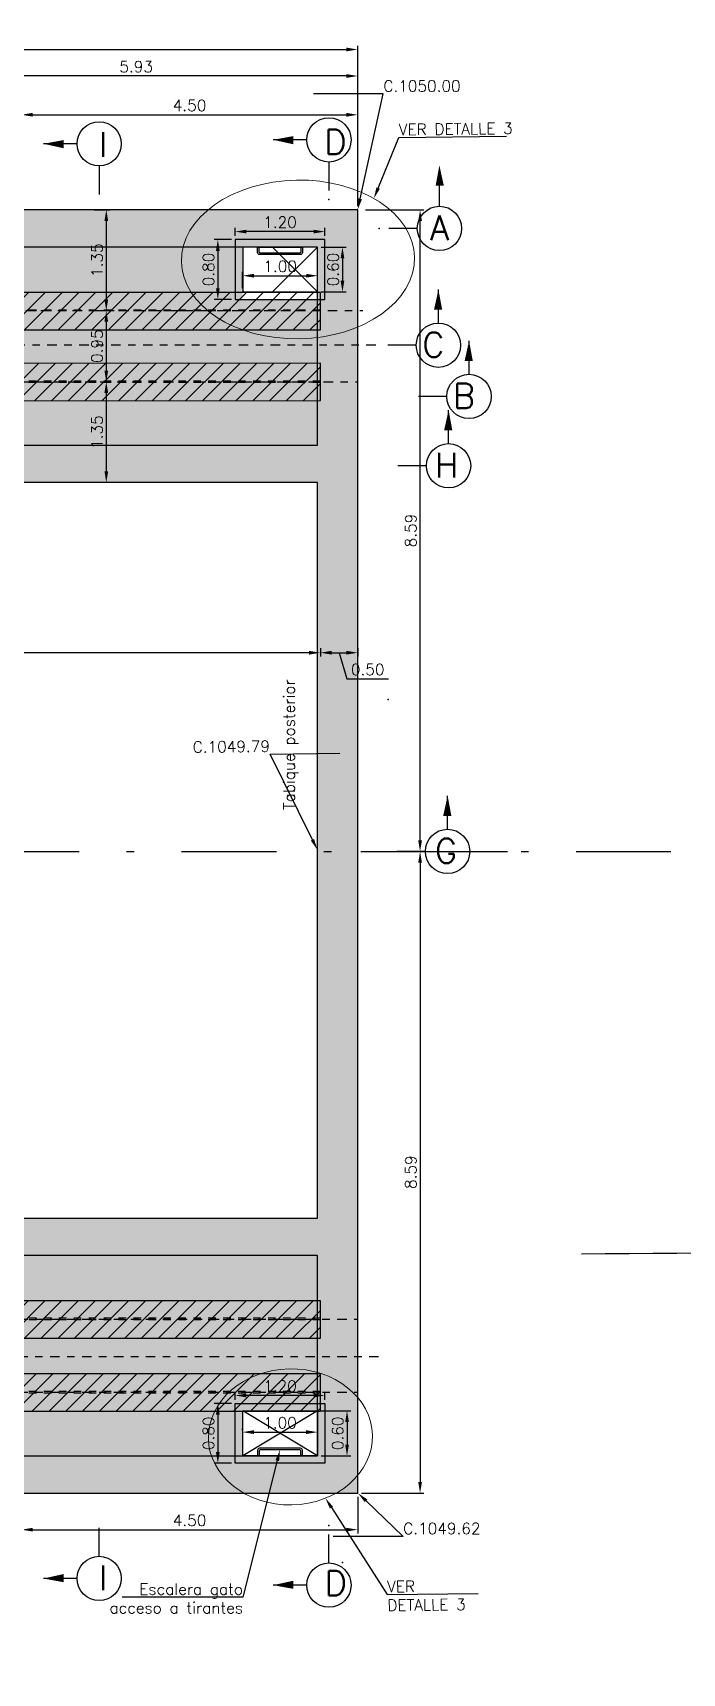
# Model space of a CAD drawing. Header units: metres. Extents: x 1080594 to 1081411, y 976871 to 977162.
# Drawn here: x 1081114.38 to 1081123.07, y 976937.18 to 976959.14 of the extents above; entities that cross this region are included whole.
import ezdxf
from ezdxf import colors
from ezdxf.entities.mleader import LeaderData, LeaderLine
from ezdxf.math import Vec2, Vec3

# ---------------------------------------------------------------- set-up
doc = ezdxf.new("R2010")
doc.units = ezdxf.units.M
doc.header["$LTSCALE"] = 25.4
for name, pattern in [('DASHDOT', [1, 0.5, -0.25, 0, -0.25]), ('DASHED', [0.75, 0.5, -0.25]), ('HIDDEN', [0.375, 0.25, -0.125])]:
    doc.linetypes.add(name, pattern=pattern)
for name, color, linetype in [('CIRCULOCONTRAP', 130, 'Continuous'), ('CONTRAPESO', 3, 'Continuous'), ('DGEO_S3E1_NUEV_BVIA', 60, 'Continuous'), ('DIMCONTRAPESO', 1, 'Continuous'), ('EJE PUENTE', 41, 'DASHDOT'), ('ESCALERAGATO', 53, 'Continuous'), ('PERFIL MET', 37, 'Continuous'), ('R175COTR', 7, 'Continuous')]:
    doc.layers.add(name, color=color, linetype=linetype)
for name, color, linetype, lineweight in [('COTA', 1, 'Continuous', 30), ('EJECONTRAPESO', 41, 'DASHDOT', 30), ('OTROS', 8, 'Continuous', 5), ('SOLIDOREFCONT', 254, 'Continuous', 5), ('TAPACCESO', 30, 'Continuous', 30)]:
    doc.layers.add(name, color=color, linetype=linetype, lineweight=lineweight)
doc.styles.add('romans', font='romans.shx')
doc.dimstyles.new('Copy 75', dxfattribs={"dimtxt": 0.15, "dimasz": 0.15, "dimexe": 0.05, "dimexo": 0.05, "dimgap": 0.05, "dimtad": 1, "dimzin": 0, "dimdsep": 46, "dimtxsty": 'romans', "dimcen": 0.002, "dimclrd": 1, "dimclre": 1, "dimclrt": 3, "dimadec": 4, "dimazin": 0, "dimtfac": 1, "dimtofl": 0, "dimtmove": 1, "dimatfit": 3, "dimfxl": 1, "dimtolj": 1, "dimtzin": 0, "dimarcsym": 1})

# ---------------------------------------------------------------- blocks, each defined once
blk = doc.blocks.new('*D102')
at = {"layer": 'Defpoints', "color": 0, "transparency": 16777216}
for p in [(1081118.731, 976958.916), (1081118.731, 976958.078), (1081101.731, 976957.558)]:
    blk.add_point(p, dxfattribs=at)
at = {"layer": 'DIMCONTRAPESO', "color": 1, "lineweight": -2, "transparency": 16777216}
for p, q in [((1081101.731, 976957.608), (1081101.731, 976958.966)), ((1081101.881, 976958.916), (1081118.581, 976958.916)), ((1081118.731, 976958.128), (1081118.731, 976958.966))]:
    blk.add_line(p, q, dxfattribs=at)
at = {"layer": 'DIMCONTRAPESO', "color": 1, "transparency": 16777216}
for points in [[(1081101.881, 976958.941), (1081101.881, 976958.891), (1081101.731, 976958.916)], [(1081118.581, 976958.941), (1081118.581, 976958.891), (1081118.731, 976958.916)]]:
    blk.add_solid(points, dxfattribs=at)
at = {"layer": 'DIMCONTRAPESO', "color": 3, "transparency": 16777216, "insert": (1081110.231, 976959.041), "char_height": 0.15, "attachment_point": 5, "style": 'romans'}
blk.add_mtext('\\A1;17.00', dxfattribs=at)
blk = doc.blocks.new('*D103')
at = {"layer": 'Defpoints', "color": 0, "transparency": 16777216}
for p in [(1081118.231, 976950.952), (1081118.731, 976950.952), (1081118.731, 976950.84)]:
    blk.add_point(p, dxfattribs=at)
at = {"layer": 'DIMCONTRAPESO', "color": 1, "lineweight": -2, "transparency": 16777216}
for p, q in [((1081118.231, 976950.902), (1081118.231, 976950.79)), ((1081118.381, 976950.84), (1081118.581, 976950.84)), ((1081118.481, 976950.84), (1081118.586, 976950.49)), ((1081118.731, 976950.902), (1081118.731, 976950.79)), ((1081118.586, 976950.49), (1081119.144, 976950.49))]:
    blk.add_line(p, q, dxfattribs=at)
at = {"layer": 'DIMCONTRAPESO', "color": 1, "transparency": 16777216}
for points in [[(1081118.381, 976950.865), (1081118.381, 976950.815), (1081118.231, 976950.84)], [(1081118.581, 976950.865), (1081118.581, 976950.815), (1081118.731, 976950.84)]]:
    blk.add_solid(points, dxfattribs=at)
at = {"layer": 'DIMCONTRAPESO', "color": 3, "transparency": 16777216, "insert": (1081118.865, 976950.615), "char_height": 0.15, "attachment_point": 5, "style": 'romans'}
blk.add_mtext('\\A1;0.50', dxfattribs=at)
blk = doc.blocks.new('*D131')
at = {"layer": 'Defpoints', "color": 0, "transparency": 16777216}
for p in [(1081112.801, 976958.561), (1081112.801, 976958.561), (1081118.731, 976956.77)]:
    blk.add_point(p, dxfattribs=at)
at = {"layer": 'DIMCONTRAPESO', "color": 1, "lineweight": -2, "transparency": 16777216}
for p, q in [((1081118.581, 976958.561), (1081112.951, 976958.561)), ((1081118.731, 976956.82), (1081118.731, 976958.611))]:
    blk.add_line(p, q, dxfattribs=at)
at = {"layer": 'DIMCONTRAPESO', "color": 1, "transparency": 16777216}
for points in [[(1081112.951, 976958.586), (1081112.951, 976958.536), (1081112.801, 976958.561)], [(1081118.581, 976958.586), (1081118.581, 976958.536), (1081118.731, 976958.561)]]:
    blk.add_solid(points, dxfattribs=at)
at = {"layer": 'DIMCONTRAPESO', "color": 3, "transparency": 16777216, "insert": (1081115.766, 976958.686), "char_height": 0.15, "attachment_point": 5, "style": 'romans'}
blk.add_mtext('\\A1;5.93', dxfattribs=at)
blk = doc.blocks.new('*D110')
at = {"layer": 'Defpoints', "color": 0, "transparency": 16777216}
for p in [(1081102.231, 976950.84), (1081102.231, 976950.84), (1081118.231, 976950.84)]:
    blk.add_point(p, dxfattribs=at)
at = {"layer": 'DIMCONTRAPESO', "color": 1, "lineweight": -2, "transparency": 16777216}
blk.add_line((1081118.081, 976950.84), (1081102.381, 976950.84), dxfattribs=at)
at = {"layer": 'DIMCONTRAPESO', "color": 1, "transparency": 16777216}
for points in [[(1081102.381, 976950.865), (1081102.381, 976950.815), (1081102.231, 976950.84)], [(1081118.081, 976950.865), (1081118.081, 976950.815), (1081118.231, 976950.84)]]:
    blk.add_solid(points, dxfattribs=at)
at = {"layer": 'DIMCONTRAPESO', "color": 3, "transparency": 16777216, "insert": (1081110.231, 976950.965), "char_height": 0.15, "attachment_point": 5, "style": 'romans'}
blk.add_mtext('\\A1;16.00', dxfattribs=at)
blk = doc.blocks.new('*D132')
at = {"layer": 'Defpoints', "color": 0, "transparency": 16777216}
for p in [(1081119.376, 976948.18), (1081118.734, 976939.589), (1081119.566, 976939.589)]:
    blk.add_point(p, dxfattribs=at)
at = {"layer": 'DIMCONTRAPESO', "color": 1, "lineweight": -2, "transparency": 16777216}
for p, q in [((1081119.426, 976948.18), (1081119.616, 976948.18)), ((1081119.566, 976948.03), (1081119.566, 976939.739)), ((1081118.784, 976939.589), (1081119.616, 976939.589))]:
    blk.add_line(p, q, dxfattribs=at)
at = {"layer": 'DIMCONTRAPESO', "color": 1, "transparency": 16777216}
for points in [[(1081119.541, 976948.03), (1081119.591, 976948.03), (1081119.566, 976948.18)], [(1081119.541, 976939.739), (1081119.591, 976939.739), (1081119.566, 976939.589)]]:
    blk.add_solid(points, dxfattribs=at)
at = {"layer": 'DIMCONTRAPESO', "color": 3, "transparency": 16777216, "insert": (1081119.441, 976943.885), "char_height": 0.15, "attachment_point": 5, "rotation": 90, "style": 'romans'}
blk.add_mtext('\\A1;8.59', dxfattribs=at)
blk = doc.blocks.new('*D119')
at = {"layer": 'Defpoints', "color": 0, "transparency": 16777216}
for p in [(1081117.091, 976956.478), (1081117.091, 976956.37), (1081118.291, 976956.37)]:
    blk.add_point(p, dxfattribs=at)
at = {"layer": 'DIMCONTRAPESO', "color": 1, "lineweight": -2, "transparency": 16777216}
for p, q in [((1081117.091, 976956.42), (1081117.091, 976956.528)), ((1081118.291, 976956.42), (1081118.291, 976956.528)), ((1081118.141, 976956.478), (1081117.241, 976956.478))]:
    blk.add_line(p, q, dxfattribs=at)
at = {"layer": 'DIMCONTRAPESO', "color": 1, "transparency": 16777216}
for points in [[(1081117.241, 976956.503), (1081117.241, 976956.453), (1081117.091, 976956.478)], [(1081118.141, 976956.503), (1081118.141, 976956.453), (1081118.291, 976956.478)]]:
    blk.add_solid(points, dxfattribs=at)
at = {"layer": 'DIMCONTRAPESO', "color": 3, "transparency": 16777216, "insert": (1081117.691, 976956.603), "char_height": 0.15, "attachment_point": 5, "style": 'romans'}
blk.add_mtext('\\A1;1.20', dxfattribs=at)
blk = doc.blocks.new('*D121')
at = {"layer": 'Defpoints', "color": 0, "transparency": 16777216}
for p in [(1081118.194, 976955.887), (1081117.191, 976955.67), (1081118.194, 976955.67)]:
    blk.add_point(p, dxfattribs=at)
at = {"layer": 'DIMCONTRAPESO', "color": 1, "lineweight": -2, "transparency": 16777216}
for p, q in [((1081117.191, 976955.72), (1081117.191, 976955.937)), ((1081117.341, 976955.887), (1081118.044, 976955.887)), ((1081118.194, 976955.72), (1081118.194, 976955.937))]:
    blk.add_line(p, q, dxfattribs=at)
at = {"layer": 'DIMCONTRAPESO', "color": 1, "transparency": 16777216}
for points in [[(1081117.341, 976955.912), (1081117.341, 976955.862), (1081117.191, 976955.887)], [(1081118.044, 976955.912), (1081118.044, 976955.862), (1081118.194, 976955.887)]]:
    blk.add_solid(points, dxfattribs=at)
at = {"layer": 'DIMCONTRAPESO', "color": 3, "transparency": 16777216, "insert": (1081117.693, 976956.012), "char_height": 0.15, "attachment_point": 5, "style": 'romans'}
blk.add_mtext('\\A1;1.00', dxfattribs=at)
blk = doc.blocks.new('*D122')
at = {"layer": 'Defpoints', "color": 0, "transparency": 16777216}
for p in [(1081117.091, 976956.37), (1081116.859, 976955.57), (1081117.091, 976955.57)]:
    blk.add_point(p, dxfattribs=at)
at = {"layer": 'DIMCONTRAPESO', "color": 1, "lineweight": -2, "transparency": 16777216}
for p, q in [((1081117.041, 976956.37), (1081116.809, 976956.37)), ((1081116.859, 976956.22), (1081116.859, 976955.72)), ((1081117.041, 976955.57), (1081116.809, 976955.57))]:
    blk.add_line(p, q, dxfattribs=at)
at = {"layer": 'DIMCONTRAPESO', "color": 1, "transparency": 16777216}
for points in [[(1081116.834, 976956.22), (1081116.884, 976956.22), (1081116.859, 976956.37)], [(1081116.834, 976955.72), (1081116.884, 976955.72), (1081116.859, 976955.57)]]:
    blk.add_solid(points, dxfattribs=at)
at = {"layer": 'DIMCONTRAPESO', "color": 3, "transparency": 16777216, "insert": (1081116.734, 976955.97), "char_height": 0.15, "attachment_point": 5, "rotation": 90, "style": 'romans'}
blk.add_mtext('\\A1;0.80', dxfattribs=at)
blk = doc.blocks.new('*D120')
at = {"layer": 'Defpoints', "color": 0, "transparency": 16777216}
for p in [(1081118.191, 976956.27), (1081118.191, 976955.67), (1081118.527, 976955.67)]:
    blk.add_point(p, dxfattribs=at)
at = {"layer": 'DIMCONTRAPESO', "color": 1, "lineweight": -2, "transparency": 16777216}
for p, q in [((1081118.241, 976956.27), (1081118.577, 976956.27)), ((1081118.527, 976956.12), (1081118.527, 976955.82)), ((1081118.241, 976955.67), (1081118.577, 976955.67))]:
    blk.add_line(p, q, dxfattribs=at)
at = {"layer": 'DIMCONTRAPESO', "color": 1, "transparency": 16777216}
for points in [[(1081118.502, 976956.12), (1081118.552, 976956.12), (1081118.527, 976956.27)], [(1081118.502, 976955.82), (1081118.552, 976955.82), (1081118.527, 976955.67)]]:
    blk.add_solid(points, dxfattribs=at)
at = {"layer": 'DIMCONTRAPESO', "color": 3, "transparency": 16777216, "insert": (1081118.402, 976955.97), "char_height": 0.15, "attachment_point": 5, "rotation": 90, "style": 'romans'}
blk.add_mtext('\\A1;0.60', dxfattribs=at)
blk = doc.blocks.new('*D123')
at = {"layer": 'Defpoints', "color": 0, "transparency": 16777216}
for p in [(1081117.091, 976940.896), (1081117.091, 976940.789), (1081118.291, 976940.789)]:
    blk.add_point(p, dxfattribs=at)
at = {"layer": 'DIMCONTRAPESO', "color": 1, "lineweight": -2, "transparency": 16777216}
for p, q in [((1081117.091, 976940.839), (1081117.091, 976940.946)), ((1081118.291, 976940.839), (1081118.291, 976940.946)), ((1081118.141, 976940.896), (1081117.241, 976940.896))]:
    blk.add_line(p, q, dxfattribs=at)
at = {"layer": 'DIMCONTRAPESO', "color": 1, "transparency": 16777216}
for points in [[(1081117.241, 976940.921), (1081117.241, 976940.871), (1081117.091, 976940.896)], [(1081118.141, 976940.921), (1081118.141, 976940.871), (1081118.291, 976940.896)]]:
    blk.add_solid(points, dxfattribs=at)
at = {"layer": 'DIMCONTRAPESO', "color": 3, "transparency": 16777216, "insert": (1081117.691, 976941.021), "char_height": 0.15, "attachment_point": 5, "style": 'romans'}
blk.add_mtext('\\A1;1.20', dxfattribs=at)
blk = doc.blocks.new('*D124')
at = {"layer": 'Defpoints', "color": 0, "transparency": 16777216}
for p in [(1081118.191, 976940.689), (1081118.191, 976940.089), (1081118.588, 976940.089)]:
    blk.add_point(p, dxfattribs=at)
at = {"layer": 'DIMCONTRAPESO', "color": 1, "lineweight": -2, "transparency": 16777216}
for p, q in [((1081118.241, 976940.689), (1081118.638, 976940.689)), ((1081118.588, 976940.539), (1081118.588, 976940.239)), ((1081118.241, 976940.089), (1081118.638, 976940.089))]:
    blk.add_line(p, q, dxfattribs=at)
at = {"layer": 'DIMCONTRAPESO', "color": 1, "transparency": 16777216}
for points in [[(1081118.563, 976940.539), (1081118.613, 976940.539), (1081118.588, 976940.689)], [(1081118.563, 976940.239), (1081118.613, 976940.239), (1081118.588, 976940.089)]]:
    blk.add_solid(points, dxfattribs=at)
at = {"layer": 'DIMCONTRAPESO', "color": 3, "transparency": 16777216, "insert": (1081118.463, 976940.389), "char_height": 0.15, "attachment_point": 5, "rotation": 90, "style": 'romans'}
blk.add_mtext('\\A1;0.60', dxfattribs=at)
blk = doc.blocks.new('*D125')
at = {"layer": 'Defpoints', "color": 0, "transparency": 16777216}
for p in [(1081117.191, 976940.38), (1081118.191, 976940.405), (1081118.191, 976940.189)]:
    blk.add_point(p, dxfattribs=at)
at = {"layer": 'DIMCONTRAPESO', "color": 1, "lineweight": -2, "transparency": 16777216}
for p, q in [((1081117.191, 976940.43), (1081117.191, 976940.455)), ((1081117.341, 976940.405), (1081118.041, 976940.405)), ((1081118.191, 976940.239), (1081118.191, 976940.455))]:
    blk.add_line(p, q, dxfattribs=at)
at = {"layer": 'DIMCONTRAPESO', "color": 1, "transparency": 16777216}
for points in [[(1081117.341, 976940.43), (1081117.341, 976940.38), (1081117.191, 976940.405)], [(1081118.041, 976940.43), (1081118.041, 976940.38), (1081118.191, 976940.405)]]:
    blk.add_solid(points, dxfattribs=at)
at = {"layer": 'DIMCONTRAPESO', "color": 3, "transparency": 16777216, "insert": (1081117.691, 976940.53), "char_height": 0.15, "attachment_point": 5, "style": 'romans'}
blk.add_mtext('\\A1;1.00', dxfattribs=at)
blk = doc.blocks.new('*D126')
at = {"layer": 'Defpoints', "color": 0, "transparency": 16777216}
for p in [(1081117.091, 976940.789), (1081116.859, 976939.989), (1081117.091, 976939.989)]:
    blk.add_point(p, dxfattribs=at)
at = {"layer": 'DIMCONTRAPESO', "color": 1, "lineweight": -2, "transparency": 16777216}
for p, q in [((1081117.041, 976940.789), (1081116.809, 976940.789)), ((1081116.859, 976940.639), (1081116.859, 976940.139)), ((1081117.041, 976939.989), (1081116.809, 976939.989))]:
    blk.add_line(p, q, dxfattribs=at)
at = {"layer": 'DIMCONTRAPESO', "color": 1, "transparency": 16777216}
for points in [[(1081116.834, 976940.639), (1081116.884, 976940.639), (1081116.859, 976940.789)], [(1081116.834, 976940.139), (1081116.884, 976940.139), (1081116.859, 976939.989)]]:
    blk.add_solid(points, dxfattribs=at)
at = {"layer": 'DIMCONTRAPESO', "color": 3, "transparency": 16777216, "insert": (1081116.734, 976940.389), "char_height": 0.15, "attachment_point": 5, "rotation": 90, "style": 'romans'}
blk.add_mtext('\\A1;0.80', dxfattribs=at)
blk = doc.blocks.new('*D128')
at = {"layer": 'Defpoints', "color": 0, "transparency": 16777216}
for p in [(1081118.784, 976956.77), (1081119.566, 976956.77), (1081119.566, 976948.18)]:
    blk.add_point(p, dxfattribs=at)
at = {"layer": 'DIMCONTRAPESO', "color": 1, "lineweight": -2, "transparency": 16777216}
for p, q in [((1081118.834, 976956.77), (1081119.616, 976956.77)), ((1081119.566, 976948.33), (1081119.566, 976956.62))]:
    blk.add_line(p, q, dxfattribs=at)
at = {"layer": 'DIMCONTRAPESO', "color": 1, "transparency": 16777216}
for points in [[(1081119.541, 976956.62), (1081119.591, 976956.62), (1081119.566, 976956.77)], [(1081119.541, 976948.33), (1081119.591, 976948.33), (1081119.566, 976948.18)]]:
    blk.add_solid(points, dxfattribs=at)
at = {"layer": 'DIMCONTRAPESO', "color": 3, "transparency": 16777216, "insert": (1081119.441, 976952.475), "char_height": 0.15, "attachment_point": 5, "rotation": 90, "style": 'romans'}
blk.add_mtext('\\A1;8.59', dxfattribs=at)
blk = doc.blocks.new('*D129')
at = {"layer": 'Defpoints', "color": 0, "transparency": 16777216}
for p in [(1081114.231, 976958.042), (1081118.731, 976958.042), (1081118.731, 976958.042)]:
    blk.add_point(p, dxfattribs=at)
at = {"layer": 'DIMCONTRAPESO', "color": 1, "lineweight": -2, "transparency": 16777216}
blk.add_line((1081114.381, 976958.042), (1081118.581, 976958.042), dxfattribs=at)
at = {"layer": 'DIMCONTRAPESO', "color": 1, "transparency": 16777216}
for points in [[(1081114.381, 976958.067), (1081114.381, 976958.017), (1081114.231, 976958.042)], [(1081118.581, 976958.067), (1081118.581, 976958.017), (1081118.731, 976958.042)]]:
    blk.add_solid(points, dxfattribs=at)
at = {"layer": 'DIMCONTRAPESO', "color": 3, "transparency": 16777216, "insert": (1081116.481, 976958.167), "char_height": 0.15, "attachment_point": 5, "style": 'romans'}
blk.add_mtext('\\A1;4.50', dxfattribs=at)
blk = doc.blocks.new('*D366')
at = {"layer": 'Defpoints', "color": 0, "transparency": 16777216}
for p in [(1081118.731, 976939.589), (1081114.231, 976939.099), (1081118.731, 976939.099)]:
    blk.add_point(p, dxfattribs=at)
at = {"layer": 'DIMCONTRAPESO', "color": 1, "lineweight": -2, "transparency": 16777216}
for p, q in [((1081118.731, 976939.539), (1081118.731, 976939.049)), ((1081114.381, 976939.099), (1081118.581, 976939.099))]:
    blk.add_line(p, q, dxfattribs=at)
at = {"layer": 'DIMCONTRAPESO', "color": 1, "transparency": 16777216}
for points in [[(1081114.381, 976939.124), (1081114.381, 976939.074), (1081114.231, 976939.099)], [(1081118.581, 976939.124), (1081118.581, 976939.074), (1081118.731, 976939.099)]]:
    blk.add_solid(points, dxfattribs=at)
at = {"layer": 'DIMCONTRAPESO', "color": 3, "transparency": 16777216, "insert": (1081116.481, 976939.224), "char_height": 0.15, "attachment_point": 5, "style": 'romans'}
blk.add_mtext('\\A1;4.50', dxfattribs=at)
blk = doc.blocks.new('*D972')
at = {"layer": 'COTA', "color": 1, "lineweight": -2, "transparency": 16777216}
for p, q in [((1081115.204, 976956.77), (1081115.416, 976956.77)), ((1081115.366, 976956.62), (1081115.366, 976955.57)), ((1081115.204, 976955.42), (1081115.416, 976955.42))]:
    blk.add_line(p, q, dxfattribs=at)
at = {"layer": 'COTA', "color": 1, "transparency": 16777216}
for points in [[(1081115.341, 976956.62), (1081115.391, 976956.62), (1081115.366, 976956.77)], [(1081115.341, 976955.57), (1081115.391, 976955.57), (1081115.366, 976955.42)]]:
    blk.add_solid(points, dxfattribs=at)
at = {"layer": 'Defpoints', "color": 0, "transparency": 16777216}
for p in [(1081115.154, 976956.77), (1081115.154, 976955.42), (1081115.366, 976955.42)]:
    blk.add_point(p, dxfattribs=at)
at = {"layer": 'COTA', "color": 3, "transparency": 16777216, "insert": (1081115.241, 976956.095), "char_height": 0.15, "attachment_point": 5, "rotation": 90, "style": 'romans'}
blk.add_mtext('\\A1;1.35', dxfattribs=at)
blk = doc.blocks.new('*D973')
at = {"layer": 'COTA', "color": 1, "lineweight": -2, "transparency": 16777216}
for p, q in [((1081115.204, 976955.42), (1081115.416, 976955.42)), ((1081115.366, 976955.27), (1081115.366, 976954.618))]:
    blk.add_line(p, q, dxfattribs=at)
at = {"layer": 'COTA', "color": 1, "transparency": 16777216}
for points in [[(1081115.341, 976955.27), (1081115.391, 976955.27), (1081115.366, 976955.42)], [(1081115.341, 976954.618), (1081115.391, 976954.618), (1081115.366, 976954.468)]]:
    blk.add_solid(points, dxfattribs=at)
at = {"layer": 'Defpoints', "color": 0, "transparency": 16777216}
for p in [(1081115.154, 976955.42), (1081115.366, 976954.468), (1081115.366, 976954.468)]:
    blk.add_point(p, dxfattribs=at)
at = {"layer": 'COTA', "color": 3, "transparency": 16777216, "insert": (1081115.241, 976954.944), "char_height": 0.15, "attachment_point": 5, "rotation": 90, "style": 'romans'}
blk.add_mtext('\\A1;0.95', dxfattribs=at)
blk = doc.blocks.new('*D974')
at = {"layer": 'COTA', "color": 1, "lineweight": -2, "transparency": 16777216}
blk.add_line((1081115.366, 976954.318), (1081115.366, 976953.268), dxfattribs=at)
at = {"layer": 'COTA', "color": 1, "transparency": 16777216}
for points in [[(1081115.341, 976954.318), (1081115.391, 976954.318), (1081115.366, 976954.468)], [(1081115.341, 976953.268), (1081115.391, 976953.268), (1081115.366, 976953.118)]]:
    blk.add_solid(points, dxfattribs=at)
at = {"layer": 'Defpoints', "color": 0, "transparency": 16777216}
for p in [(1081115.366, 976954.468), (1081115.366, 976953.118), (1081115.366, 976953.118)]:
    blk.add_point(p, dxfattribs=at)
at = {"layer": 'COTA', "color": 3, "transparency": 16777216, "insert": (1081115.241, 976953.793), "char_height": 0.15, "attachment_point": 5, "rotation": 90, "style": 'romans'}
blk.add_mtext('\\A1;1.35', dxfattribs=at)

msp = doc.modelspace()

# ---------------------------------------------------------------- hatches: boundary and pattern name
at = {"layer": 'PERFIL MET', "linetype": 'HIDDEN', "ltscale": 0.005}
h = msp.add_hatch(dxfattribs=at)
h.set_pattern_fill('ANSI31', color=256, scale=0.05)
h.set_pattern_definition([(45, (0, 1.30617), (-0.112253201513, 0.112253201513), [])])
h.paths.add_polyline_path([(1081118.231387, 976955.660512), (1081097.731387, 976955.660512), (1081097.731387, 976955.160512), (1081118.231387, 976955.160512)])
h = msp.add_hatch(dxfattribs=at)
h.set_pattern_fill('ANSI31', color=256, scale=0.05)
h.set_pattern_definition([(45, (0, 0), (-0.112253201513, 0.112253201513), [])])
h.paths.add_polyline_path([(1081118.231387, 976954.717675), (1081097.731387, 976954.712915), (1081097.731387, 976954.212915), (1081118.231387, 976954.217675)])
h = msp.add_hatch(dxfattribs=at)
h.set_pattern_fill('ANSI31', color=256, scale=0.05)
h.set_pattern_definition([(45, (0, -12.18698), (-0.112253201513, 0.112253201513), [])])
h.paths.add_polyline_path([(1081118.231387, 976942.166648), (1081097.731387, 976942.158525), (1081097.731387, 976941.658525), (1081118.231387, 976941.666648)])
h = msp.add_hatch(dxfattribs=at)
h.set_pattern_fill('ANSI31', color=256, scale=0.05)
h.set_pattern_definition([(45, (0, -13.49316), (-0.112253201513, 0.112253201513), [])])
h.paths.add_polyline_path([(1081118.231387, 976941.187575), (1081097.731387, 976941.187575), (1081097.731387, 976940.687575), (1081118.231387, 976940.687575)])
at = {"layer": 'SOLIDOREFCONT', "transparency": 33554541}
h = msp.add_hatch(color=251, dxfattribs=at)
h.dxf.hatch_style = 1
h.paths.add_polyline_path([(1081118.734118, 976956.770435), (1081101.731391, 976956.770435), (1081101.731391, 976939.588493), (1081118.734118, 976939.589493)])
h.paths.add_polyline_path([(1081118.191387, 976953.617675), (1081102.231387, 976953.617675), (1081102.231387, 976956.270488), (1081118.191387, 976956.270488)], flags=16)
h.paths.add_polyline_path([(1081118.191387, 976953.117675), (1081118.191387, 976943.269493), (1081102.231387, 976943.269493), (1081102.231387, 976953.117675)], flags=16)
h.paths.add_polyline_path([(1081118.191387, 976942.769493), (1081118.191387, 976940.088993), (1081102.231387, 976940.088993), (1081102.231387, 976942.769493)], flags=16)
at = {"layer": 'SOLIDOREFCONT', "transparency": 33554546}
h = msp.add_hatch(color=252, dxfattribs=at)
h.dxf.hatch_style = 1
h.paths.add_polyline_path([(1081117.191387, 976956.270488), (1081117.191387, 976955.570488), (1081118.191387, 976955.570488), (1081118.191387, 976953.617675), (1081102.231387, 976953.617675), (1081102.231387, 976956.270488)])
h = msp.add_hatch(color=252, dxfattribs=at)
h.dxf.hatch_style = 1
h.paths.add_polyline_path([(1081117.191387, 976940.088993), (1081117.191387, 976940.687575), (1081118.191387, 976940.687575), (1081118.191387, 976942.769493), (1081102.231387, 976942.769493), (1081102.231387, 976940.088993)])

# ---------------------------------------------------------------- linework, layer by layer
for p, q in [((1081114.97642, 976957.65344), (1081114.525368, 976957.65344)), ((1081118.05183, 976957.706783), (1081117.600779, 976957.706783)), ((1081118.346079, 976957.409473), (1081118.346079, 976957.028289)), ((1081115.270668, 976957.35613), (1081115.270668, 976956.974947)), ((1081115.270668, 976938.742758), (1081115.270668, 976939.123941)), ((1081118.346079, 976938.653499), (1081118.346079, 976939.034683)), ((1081114.97642, 976938.445447), (1081114.525368, 976938.445447)), ((1081118.05183, 976938.356189), (1081117.600779, 976938.356189))]:
    msp.add_line(p, q)
for p in [(1081118.346079, 976956.909637), (1081118.346079, 976939.153335), (1081118.528768, 976938.657864)]:
    msp.add_point(p)
for points in [[(1081114.796223, 976957.593519), (1081114.796223, 976957.703276), (1081114.525368, 976957.65344)], [(1081117.871634, 976957.646861), (1081117.871634, 976957.756618), (1081117.600779, 976957.706783)], [(1081114.796223, 976938.505369), (1081114.796223, 976938.395612), (1081114.525368, 976938.445447)], [(1081117.871634, 976938.416111), (1081117.871634, 976938.306354), (1081117.600779, 976938.356189)]]:
    msp.add_solid(points)
at = {"layer": 'CIRCULOCONTRAP'}
for centre in [(1081115.270668, 976957.652761), (1081118.346079, 976957.706104), (1081119.824867, 976956.520462), (1081119.810924, 976954.956352), (1081120.220794, 976954.2706), (1081119.947018, 976953.342915), (1081119.933989, 976948.179964), (1081115.270668, 976938.446127), (1081118.346079, 976938.356868)]:
    msp.add_circle(centre, 0.296631, dxfattribs=at)
at = {"layer": 'CONTRAPESO'}
for points in [[(1081118.734118, 976956.770435), (1081101.731387, 976956.770435), (1081101.731387, 976939.588493), (1081118.734118, 976939.589493)], [(1081118.191387, 976943.269493), (1081118.191387, 976953.117675), (1081102.231387, 976953.117675), (1081102.231387, 976943.269493)]]:
    msp.add_lwpolyline(points, close=True, dxfattribs=at)
for points in [[(1081102.231387, 976953.617675), (1081102.231387, 976953.617675), (1081118.191387, 976953.617675), (1081118.191387, 976956.270488), (1081102.231387, 976956.270488), (1081102.231387, 976953.617675)], [(1081102.231387, 976940.088993), (1081102.231387, 976940.088993), (1081118.191387, 976940.088993), (1081118.191387, 976942.769493), (1081102.231387, 976942.769493), (1081102.231387, 976940.088993)]]:
    msp.add_lwpolyline(points, dxfattribs=at)
at = {"layer": 'COTA', "color": 2}
for points in [[(1081118.191387, 976955.415293), (1081118.191387, 976955.425051)], [(1081118.231387, 976954.458154), (1081118.231387, 976954.477197)]]:
    msp.add_lwpolyline(points, dxfattribs=at)
msp.add_circle((1081118.734118, 976955.425051), 0.000783, dxfattribs=at)
at = {"layer": 'DGEO_S3E1_NUEV_BVIA', "linetype": 'DASHED', "ltscale": 0.3}
msp.add_lwpolyline([(1081121.724568, 976942.79385, 0.000712189), (1081126.831081, 976942.83182, 0.001258993), (1081133.858064, 976942.911776, 0.00153877), (1081140.890585, 976943.031154, 0.00050746), (1081142.854544, 976943.072533, 0.002098324)], format="xyb", dxfattribs=at)
at = {"layer": 'DIMCONTRAPESO', "color": 2}
msp.add_lwpolyline([(1081118.774118, 976948.179964), (1081120.733975, 976948.179964)], dxfattribs=at)
at = {"layer": 'EJE PUENTE', "ltscale": 0.1}
msp.add_lwpolyline([(1080643.813269, 976948.179964), (1081123.813502, 976948.179964)], dxfattribs=at)
at = {"layer": 'EJECONTRAPESO', "ltscale": 0.01}
for points in [[(1081101.678298, 976955.420435), (1081118.797889, 976955.420435)], [(1081096.069764, 976954.467675), (1081118.734118, 976954.467675)], [(1081102.231387, 976941.919493), (1081118.734118, 976941.919493)], [(1081102.231604, 976940.938523), (1081118.734118, 976940.938523)]]:
    msp.add_lwpolyline(points, dxfattribs=at)
at = {"layer": 'EJECONTRAPESO', "color": 191, "ltscale": 0.01}
for points in [[(1081118.973467, 976954.956352), (1081101.503513, 976954.956352)], [(1081102.231387, 976941.419493), (1081119.072634, 976941.419493)]]:
    msp.add_lwpolyline(points, dxfattribs=at)
at = {"layer": 'ESCALERAGATO'}
for points in [[(1081117.966387, 976956.170869), (1081117.416387, 976956.170869, -0.414213562), (1081117.391387, 976956.195869), (1081117.391387, 976956.270488), (1081117.991387, 976956.270488), (1081117.991387, 976956.195869, -0.414213562)], [(1081117.956387, 976956.190869), (1081117.426387, 976956.190869, -0.414213562), (1081117.411387, 976956.205869), (1081117.411387, 976956.270488), (1081117.971387, 976956.270488), (1081117.971387, 976956.205869, -0.414213562)], [(1081117.966387, 976940.188612), (1081117.416387, 976940.188612, 0.414213562), (1081117.391387, 976940.163612), (1081117.391387, 976940.088993), (1081117.991387, 976940.088993), (1081117.991387, 976940.163612, 0.414213562)], [(1081117.956387, 976940.168612), (1081117.426387, 976940.168612, 0.414213562), (1081117.411387, 976940.153612), (1081117.411387, 976940.088993), (1081117.971387, 976940.088993), (1081117.971387, 976940.153612, 0.414213562)]]:
    msp.add_lwpolyline(points, format="xyb", close=True, dxfattribs=at)
at = {"layer": 'OTROS', "extrusion": (0, 0, -1)}
for centre, major_axis, ratio in [((1081117.931197, 976956.104506), (1.560651, 0.029416), 0.680650609), ((1081117.831182, 976940.341655), (1.098427, 0.020704), 0.828862274)]:
    msp.add_ellipse(centre, major_axis=major_axis, ratio=ratio, start_param=-1.570796327, end_param=4.71238898, dxfattribs=at)
at = {"layer": 'PERFIL MET'}
for points in [[(1081118.231387, 976955.660512), (1081097.731387, 976955.660512), (1081097.731387, 976955.160512), (1081118.231387, 976955.160512)], [(1081118.231387, 976954.717675), (1081097.731387, 976954.712915), (1081097.731387, 976954.212915), (1081118.231387, 976954.217675)], [(1081118.231387, 976942.162587), (1081097.731387, 976942.162587), (1081097.731387, 976941.662587), (1081118.231387, 976941.662587)], [(1081118.231387, 976941.187575), (1081097.731387, 976941.187575), (1081097.731387, 976940.687575), (1081118.231387, 976940.687575)]]:
    msp.add_lwpolyline(points, close=True, dxfattribs=at)
at = {"layer": 'PERFIL MET', "linetype": 'HIDDEN', "ltscale": 0.005}
for points in [[(1081118.231387, 976955.425471), (1081097.731387, 976955.425051)], [(1081118.231387, 976955.415293), (1081097.731387, 976955.415293)], [(1081118.231387, 976954.477197), (1081097.731387, 976954.47244)], [(1081118.231387, 976954.458154), (1081097.731387, 976954.462915)], [(1081118.231387, 976941.929018), (1081097.731387, 976941.929018)], [(1081118.231387, 976941.909968), (1081097.731387, 976941.909968)], [(1081118.231387, 976940.9471), (1081097.731387, 976940.9471)], [(1081118.231387, 976940.92805), (1081097.731387, 976940.92805)]]:
    msp.add_lwpolyline(points, dxfattribs=at)
at = {"layer": 'R175COTR'}
for p, q in [((1081119.825546, 976956.81471), (1081119.825546, 976957.265762)), ((1081119.528236, 976956.520462), (1081119.147053, 976956.520462)), ((1081119.811603, 976955.2506), (1081119.811603, 976955.701652)), ((1081120.221473, 976954.564848), (1081120.221473, 976955.0159)), ((1081119.514293, 976954.956352), (1081119.133109, 976954.956352)), ((1081119.924163, 976954.2706), (1081119.54298, 976954.2706)), ((1081119.947697, 976953.637163), (1081119.947697, 976954.088215)), ((1081119.650387, 976953.342915), (1081119.269203, 976953.342915)), ((1081119.934668, 976948.474213), (1081119.934668, 976948.925265)), ((1081119.637358, 976948.179964), (1081119.256174, 976948.179964))]:
    msp.add_line(p, q, dxfattribs=at)
for p in [(1081119.020123, 976956.518595), (1081119.137522, 976950.213755)]:
    msp.add_point(p, dxfattribs=at)
for points in [[(1081119.883921, 976957.093616), (1081119.774164, 976957.093616), (1081119.824, 976957.364471)], [(1081119.751681, 976955.430797), (1081119.861439, 976955.430797), (1081119.811603, 976955.701652)], [(1081120.161552, 976954.745045), (1081120.271309, 976954.745045), (1081120.221473, 976955.0159)], [(1081119.887775, 976953.81736), (1081119.997533, 976953.81736), (1081119.947697, 976954.088215)], [(1081119.874746, 976948.654409), (1081119.984504, 976948.654409), (1081119.934668, 976948.925265)]]:
    msp.add_solid(points, dxfattribs=at)
at = {"layer": 'TAPACCESO'}
for p, q in [((1081118.191387, 976956.270488), (1081117.591387, 976955.670488)), ((1081118.191387, 976955.670488), (1081117.591387, 976956.270488)), ((1081118.191387, 976940.688993), (1081117.191387, 976940.088993)), ((1081118.191387, 976940.088993), (1081117.191387, 976940.688993))]:
    msp.add_line(p, q, dxfattribs=at)
for points in [[(1081118.291387, 976956.370488), (1081117.091387, 976956.370488), (1081117.091387, 976955.570488), (1081118.291387, 976955.570488)], [(1081118.191387, 976956.270488), (1081117.191387, 976956.270488), (1081117.191387, 976955.670488), (1081118.191387, 976955.670488)], [(1081118.291387, 976939.988993), (1081117.091387, 976939.988993), (1081117.091387, 976940.788993), (1081118.291387, 976940.788993)], [(1081118.191387, 976940.088993), (1081117.191387, 976940.088993), (1081117.191387, 976940.688993), (1081118.191387, 976940.688993)]]:
    msp.add_lwpolyline(points, close=True, dxfattribs=at)

# ---------------------------------------------------------------- texts
at = {"layer": 'COTA', "color": 3, "insert": (1081117.738964, 976950.483701), "char_height": 0.15, "width": 3.5164085, "attachment_point": 3, "rotation": 90, "style": 'romans'}
msp.add_mtext('Tabique posterior\\P', dxfattribs=at)
at = {"layer": 'R175COTR', "char_height": 0.33, "width": 0.41500103, "style": 'romans'}
for s, insert, attachment_point in [('{\\C0;D}', (1081118.285309, 976957.842913), 1), ('{\\C0;I}', (1081115.266579, 976957.47752), 7), ('{\\C0;I}', (1081115.266579, 976938.621368), 1), ('{\\C0;D}', (1081118.289836, 976938.220059), 7)]:
    msp.add_mtext(s, dxfattribs=dict(at, insert=insert, attachment_point=attachment_point))
at = {"layer": 'R175COTR', "char_height": 0.33, "width": 0.41500103, "attachment_point": 3, "rotation": 0.0000363, "style": 'romans'}
for s, insert in [('{\\C0;A}', (1081119.954318, 976956.692948)), ('{\\C0;C}', (1081119.891178, 976955.128838)), ('{\\C0;B}', (1081120.301048, 976954.443086)), ('{\\C0;H}', (1081120.076468, 976953.515401)), ('{\\C0;G}', (1081120.061124, 976948.35245))]:
    msp.add_mtext(s, dxfattribs=dict(at, insert=insert))

# ---------------------------------------------------------------- dimensions: what is measured, and where the dimension line sits
at = {"layer": 'COTA', "color": 2}
for base, p1, p2, picture, middle in [((1081115.365579, 976955.420435), (1081115.153511, 976956.770435), (1081115.153511, 976955.420435), '*D972', (1081115.240579, 976956.095435)), ((1081115.365579, 976954.467675), (1081115.153511, 976955.420435), (1081115.365579, 976954.467675), '*D973', (1081115.240579, 976954.944055)), ((1081115.365579, 976953.117675), (1081115.365579, 976954.467675), (1081115.365579, 976953.117675), '*D974', (1081115.240579, 976953.792675))]:
    dim = msp.add_linear_dim(base=base, p1=p1, p2=p2, angle=90, dimstyle='Copy 75', dxfattribs=at)
    dim.commit()
    dim.dimension.update_dxf_attribs({"geometry": picture, "text_midpoint": middle})
at = {"layer": 'DIMCONTRAPESO'}
for base, p1, p2, angle, picture, middle in [((1081118.731387, 976958.9158), (1081101.731387, 976957.557619), (1081118.731387, 976958.077619), 180, '*D102', (1081110.231387, 976959.0408)), ((1081112.801387, 976958.561307), (1081118.731387, 976956.770435), (1081112.801387, 976958.561307), 180, '*D131', (1081115.766387, 976958.686307)), ((1081117.091387, 976956.477671), (1081118.291387, 976956.370488), (1081117.091387, 976956.370488), 180, '*D119', (1081117.691387, 976956.602671)), ((1081116.85858, 976955.570488), (1081117.091387, 976956.370488), (1081117.091387, 976955.570488), 90, '*D122', (1081116.73358, 976955.970488)), ((1081118.193758, 976955.886674), (1081117.191387, 976955.670488), (1081118.193758, 976955.670488), 180, '*D121', (1081117.692573, 976956.011674)), ((1081118.526561, 976955.670488), (1081118.191387, 976956.270488), (1081118.191387, 976955.670488), 90, '*D120', (1081118.401561, 976955.970488)), ((1081102.231387, 976950.839683), (1081118.231387, 976950.839683), (1081102.231387, 976950.839683), 180, '*D110', (1081110.231387, 976950.964683)), ((1081118.731387, 976950.839683), (1081118.231387, 976950.951937), (1081118.731387, 976950.951937), 180, '*D103', (1081118.636387, 976950.614683)), ((1081119.565605, 976939.589493), (1081119.376469, 976948.179964), (1081118.734118, 976939.589493), 90, '*D132', (1081119.440605, 976943.884729)), ((1081117.091387, 976940.896176), (1081118.291387, 976940.788993), (1081117.091387, 976940.788993), 180, '*D123', (1081117.691387, 976941.021176)), ((1081116.85858, 976939.988993), (1081117.091387, 976940.788993), (1081117.091387, 976939.988993), 90, '*D126', (1081116.73358, 976940.388993)), ((1081118.588219, 976940.088993), (1081118.191387, 976940.688993), (1081118.191387, 976940.088993), 90, '*D124', (1081118.463219, 976940.388993)), ((1081118.191387, 976940.405179), (1081117.191387, 976940.379785), (1081118.191387, 976940.188993), 180, '*D125', (1081117.691387, 976940.530179))]:
    dim = msp.add_linear_dim(base=base, p1=p1, p2=p2, angle=angle, dimstyle='Copy 75', dxfattribs=at)
    dim.commit()
    dim.dimension.update_dxf_attribs({"geometry": picture, "text_midpoint": middle})
at = {"layer": 'DIMCONTRAPESO', "color": 2}
for base, p1, p2, angle, picture, middle in [((1081118.731387, 976958.042262), (1081114.231387, 976958.042262), (1081118.731387, 976958.042262), 180, '*D129', (1081116.481387, 976958.167262)), ((1081119.565605, 976956.770435), (1081119.565605, 976948.179964), (1081118.784118, 976956.770435), 90, '*D128', (1081119.440605, 976952.4752)), ((1081118.731358, 976939.098735), (1081114.231387, 976939.098735), (1081118.731358, 976939.589493), 180, '*D366', (1081116.481373, 976939.223735))]:
    dim = msp.add_linear_dim(base=base, p1=p1, p2=p2, angle=angle, dimstyle='Copy 75', dxfattribs=at)
    dim.commit()
    dim.dimension.update_dxf_attribs({"geometry": picture, "text_midpoint": middle})

# ---------------------------------------------------------------- leaders
at = {"layer": 'COTA'}
ml = msp.add_multileader_mtext('Standard', dxfattribs=at)
ml.set_content('C.1050.00', color=3, style='romans')
ml.set_leader_properties(color=256)
ml.build(insert=Vec2(0, 0))
ml.multileader.update_dxf_attribs({"text_left_attachment_type": 6, "text_right_attachment_type": 6, "dogleg_length": 0, "arrow_head_size": 0.15})
ctx = ml.context
ctx.base_point, ctx.char_height, ctx.arrow_head_size, ctx.landing_gap_size, ctx.plane_origin = Vec3(1081119.07402, 976958.321744), 0.15, 0.15, 0, Vec3(1081120.509484, 976965.028924)
ctx.left_attachment, ctx.right_attachment = 6, 6
notes = []
notes.append((ctx, [(0, (1, 1, 0), (1081119.07402, 976958.321744), (1, 0), 0, [(0, [(1081118.731387, 976956.770435)], 0, [])])]))
ctx.mtext.insert, ctx.mtext.width, ctx.mtext.flow_direction = Vec3(1081119.07402, 976958.501744), 2.60313141, 5
ml = msp.add_multileader_mtext('Standard', dxfattribs=at)
ml.set_content('VER DETALLE 3', color=3, style='romans')
ml.set_leader_properties(color=256)
ml.build(insert=Vec2(0, 0))
ml.multileader.update_dxf_attribs({"text_left_attachment_type": 6, "text_right_attachment_type": 6, "dogleg_length": 0, "arrow_head_size": 0.15})
ctx = ml.context
ctx.base_point, ctx.char_height, ctx.arrow_head_size, ctx.landing_gap_size, ctx.plane_origin, ctx.plane_x_axis, ctx.plane_y_axis = Vec3(1081119.283186, 976957.73883), 0.15, 0.15, 0, Vec3(1081120.725665, 976965.179654), Vec3(0.999935266, 0.01137822), Vec3(-0.01137822, 0.999935266)
ctx.left_attachment, ctx.right_attachment = 6, 6
notes.append((ctx, [(0, (1, 1, 0), (1081119.283186, 976957.73883), (0.999935266, 0.01137822), 0, [(0, [(1081118.947567, 976956.921166)], 0, [])])]))
ctx.mtext.insert, ctx.mtext.text_direction, ctx.mtext.rotation, ctx.mtext.width, ctx.mtext.flow_direction = Vec3(1081119.281138, 976957.918818), Vec3(0.999935266, 0.01137822), 0.011378466, 2.61014625, 5
ml = msp.add_multileader_mtext('Standard', dxfattribs=at)
ml.set_content('C.1049.98', color=3, style='romans')
ml.set_leader_properties(color=256)
ml.build(insert=Vec2(0, 0))
ml.multileader.update_dxf_attribs({"text_left_attachment_type": 6, "text_right_attachment_type": 6, "dogleg_length": 0, "arrow_head_size": 0.15})
ctx = ml.context
ctx.base_point, ctx.char_height, ctx.arrow_head_size, ctx.landing_gap_size, ctx.plane_origin, ctx.plane_x_axis, ctx.plane_y_axis = Vec3(1081113.14402, 976957.355727), 0.15, 0.15, 0, Vec3(1081114.579484, 976965.028924), Vec3(0.999935266, 0.01137822), Vec3(-0.01137822, 0.999935266)
ctx.left_attachment, ctx.right_attachment = 6, 6
notes.append((ctx, [(0, (1, 1, 0), (1081113.14402, 976957.355727), (0.999935266, 0.01137822), 0, [(0, [(1081112.801387, 976956.770435)], 0, [])])]))
ctx.mtext.insert, ctx.mtext.text_direction, ctx.mtext.rotation, ctx.mtext.width, ctx.mtext.flow_direction = Vec3(1081113.141972, 976957.535715), Vec3(0.999935266, 0.01137822), 0.011378466, 2.60313141, 5
ml = msp.add_multileader_mtext('Standard', dxfattribs=at)
ml.set_content('C.1049.79', color=3, style='romans')
ml.set_leader_properties(color=256)
ml.build(insert=Vec2(0, 0))
ml.multileader.update_dxf_attribs({"text_left_attachment_type": 6, "text_right_attachment_type": 6, "dogleg_length": 0, "arrow_head_size": 0.15})
ctx = ml.context
ctx.base_point, ctx.char_height, ctx.arrow_head_size, ctx.landing_gap_size, ctx.plane_origin, ctx.plane_x_axis, ctx.plane_y_axis = Vec3(1081116.458489, 976949.470864), 0.15, 0.15, 0, Vec3(1081119.969484, 976956.459484), Vec3(0.999935266, 0.01137822), Vec3(-0.01137822, 0.999935266)
ctx.left_attachment, ctx.right_attachment, ctx.text_align_type = 6, 6, 2
notes.append((ctx, [(1, (1, 1, 0), (1081117.558418, 976949.48338), (-0.999935266, -0.01137822), 0, [(0, [(1081118.191387, 976948.200995)], 0, [])])]))
ctx.mtext.insert, ctx.mtext.text_direction, ctx.mtext.rotation, ctx.mtext.width, ctx.mtext.alignment, ctx.mtext.flow_direction = Vec3(1081117.55637, 976949.663369), Vec3(0.999935266, 0.01137822), 0.011378466, 2.60313141, 3, 5
ml = msp.add_multileader_mtext('Standard', dxfattribs=at)
ml.set_content('C.1049.62', color=3, style='romans')
ml.set_leader_properties(color=256)
ml.build(insert=Vec2(0, 0))
ml.multileader.update_dxf_attribs({"text_left_attachment_type": 6, "text_right_attachment_type": 6, "dogleg_length": 0, "arrow_head_size": 0.15})
ctx = ml.context
ctx.base_point, ctx.char_height, ctx.arrow_head_size, ctx.landing_gap_size, ctx.plane_origin = Vec3(1081119.339606, 976939.009492), 0.15, 0.15, 0, Vec3(1081120.512215, 976947.847982)
ctx.left_attachment, ctx.right_attachment = 6, 6
notes.append((ctx, [(0, (1, 1, 0), (1081119.339606, 976939.009492), (1, 0), 0, [(0, [(1081118.734118, 976939.589493)], 0, [])])]))
ctx.mtext.insert, ctx.mtext.width, ctx.mtext.flow_direction = Vec3(1081119.339606, 976939.189492), 2.60313141, 5
ml = msp.add_multileader_mtext('Standard', dxfattribs=at)
ml.set_content('VER DETALLE 3', color=3, style='romans')
ml.set_leader_properties(color=256)
ml.build(insert=Vec2(0, 0))
ml.multileader.update_dxf_attribs({"text_left_attachment_type": 6, "text_right_attachment_type": 6, "dogleg_length": 0, "arrow_head_size": 0.15})
ctx = ml.context
ctx.base_point, ctx.char_height, ctx.arrow_head_size, ctx.landing_gap_size, ctx.plane_origin, ctx.plane_x_axis, ctx.plane_y_axis = Vec3(1081119.126151, 976938.231943), 0.15, 0.15, 0, Vec3(1081120.309732, 976947.153771), Vec3(0.999935266, 0.01137822), Vec3(-0.01137822, 0.999935266)
ctx.left_attachment, ctx.right_attachment = 6, 6
notes.append((ctx, [(0, (1, 1, 0), (1081119.126151, 976938.231943), (0.999935266, 0.01137822), 0, [(0, [(1081118.299216, 976939.520541)], 0, [])])]))
ctx.mtext.insert, ctx.mtext.text_direction, ctx.mtext.rotation, ctx.mtext.width, ctx.mtext.defined_height, ctx.mtext.flow_direction = Vec3(1081119.124103, 976938.411931), Vec3(0.999935266, 0.01137822), 0.011378466, 1.20533641, 0.172995, 5
at = {"layer": 'DIMCONTRAPESO'}
ml = msp.add_multileader_mtext('Standard', dxfattribs=at)
ml.set_content('Escalera gato\\Pacceso a tirantes', color=3, style='romans')
ml.set_leader_properties(color=256)
ml.build(insert=Vec2(0, 0))
ml.multileader.update_dxf_attribs({"text_left_attachment_type": 6, "text_right_attachment_type": 6, "dogleg_length": 0, "arrow_head_size": 0.15})
ctx = ml.context
ctx.base_point, ctx.char_height, ctx.arrow_head_size, ctx.landing_gap_size, ctx.plane_origin = Vec3(1081115.181399, 976938.196588), 0.15, 0.15, 0, Vec3(1081117.831387, 976940.121678)
ctx.left_attachment, ctx.right_attachment, ctx.text_align_type = 6, 6, 2
notes.append((ctx, [(0, (1, 1, 0), (1081117.195685, 976938.196588), (-1, 0), 0, [(0, [(1081117.691387, 976940.168612)], 0, [])])]))
ctx.mtext.insert, ctx.mtext.alignment, ctx.mtext.flow_direction = Vec3(1081117.195685, 976938.376588), 3, 5
for ctx, leaders in notes:
    for number, flags, end, landing, length, lines in leaders:
        leader = LeaderData()
        leader.index, (leader.has_last_leader_line, leader.has_dogleg_vector, leader.attachment_direction) = number, flags
        leader.last_leader_point, leader.dogleg_vector, leader.dogleg_length = Vec3(end), Vec3(landing), length
        for number, points, colour, breaks in lines:
            line = LeaderLine()
            line.index, line.vertices, line.color, line.breaks = number, Vec3.list(points), colors.encode_raw_color(colour), breaks
            leader.lines.append(line)
        ctx.leaders.append(leader)

doc.saveas('drawing.dxf')
